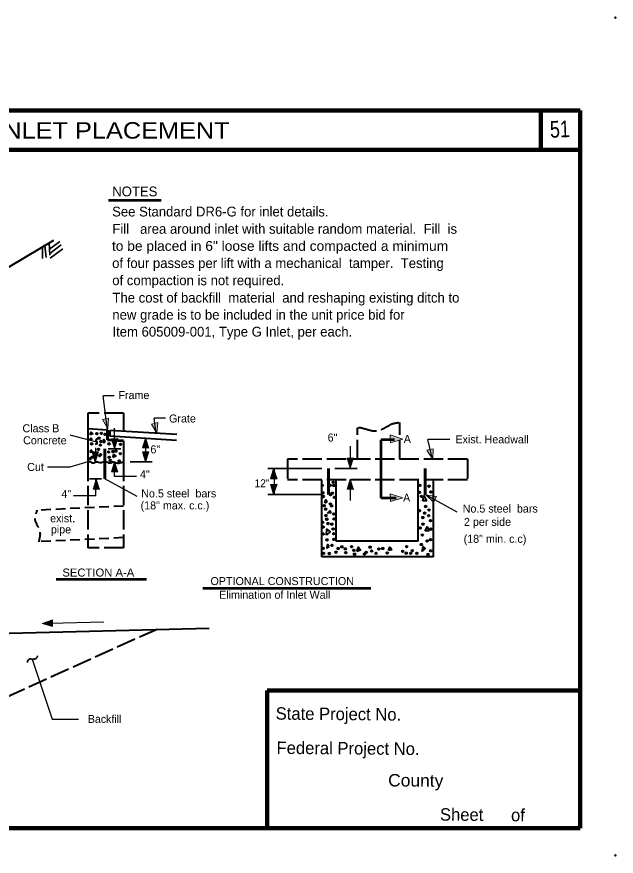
# Model space of a CAD drawing. Extents: x -8731 to 7715, y -64679 to -56618.
# Drawn here: x 6862 to 7715, y -64679 to -63484 of the extents above; entities that cross this region are included whole.
import ezdxf
from ezdxf.enums import TextEntityAlignment as Align

# ---------------------------------------------------------------- set-up
doc = ezdxf.new("R2010")
doc.units = 0
doc.header["$LTSCALE"] = 4.6
doc.header["$PDMODE"] = 32
doc.header["$PDSIZE"] = 2.3
doc.linetypes.add('LONG_DASHED', pattern=[7.5, 6, -1.5])
doc.linetypes.add('MEDIUM_DASHED', pattern=[4.5, 3, -1.5])
doc.layers.add('1', color=7, linetype='Continuous', lineweight=13)
doc.layers.add('3', color=7, linetype='Continuous', lineweight=40)

msp = doc.modelspace()

# ---------------------------------------------------------------- hatches: boundary and pattern name
at = {"layer": '1'}
for points in [[(6991.44, -64070.72), (6992.58, -64055.34), (6983.76, -64057.66)], [(7061.44, -64076.96), (7062.58, -64061.58), (7053.76, -64063.92)], [(7044.92, -64083.5), (7049.74, -64098.14), (7040.64, -64098.02)], [(7411.06, -64085.26), (7393.32, -64079.4), (7393.48, -64090.44)], [(7001.16, -64099.36), (7006, -64084.72), (6996.88, -64084.84)], [(6973.66, -64118.1), (6978.5, -64103.46), (6969.38, -64103.58)], [(7044.92, -64118.1), (7049.74, -64103.46), (7040.64, -64103.58)], [(7453.84, -64114.32), (7445.5, -64101.34), (7454.34, -64099.18)], [(7001.16, -64117.24), (7006, -64131.9), (6996.88, -64131.76)], [(7336.16, -64126.86), (7341, -64112.2), (7331.88, -64112.32)], [(7227.42, -64127.24), (7232.26, -64141.9), (7223.14, -64141.76)], [(6974.92, -64142.24), (6979.74, -64156.9), (6970.64, -64156.76)], [(7336.16, -64142.24), (7341, -64156.9), (7331.88, -64156.76)], [(7227.42, -64164.36), (7232.26, -64149.72), (7223.14, -64149.84)], [(7411.06, -64169), (7393.32, -64163.16), (7393.48, -64174.18)], [(7443.74, -64164.84), (7459.02, -64166.94), (7454.9, -64175.06)], [(6898.2, -64347.64), (6912.84, -64342.8), (6912.72, -64351.92)]]:
    msp.add_hatch(color=256, dxfattribs=at).paths.add_polyline_path(points)

# ---------------------------------------------------------------- linework, layer by layer
at = {"layer": '1', "lineweight": 100}
for p, q in [((7663.72, -63617.56), (6171.5, -63617.56)), ((7607.46, -63617.56), (7607.46, -63673.8)), ((7663.72, -63617.56), (7663.72, -64639)), ((7663.72, -63673.8), (6171.5, -63673.8)), ((7218, -64443.3), (7663.72, -64443.3)), ((7218, -64443.3), (7218, -64639)), ((7663.72, -64639), (7023.58, -64639))]:
    msp.add_line(p, q, dxfattribs=at)
msp.add_lwpolyline([(6171.5, -63621.04), (6171.5, -64639), (7662.26, -64639)], dxfattribs=at)
at = {"layer": '1'}
for points in [[(6991.44, -64070.72), (6992.58, -64055.34), (6983.76, -64057.66)], [(7061.44, -64076.96), (7062.58, -64061.58), (7053.76, -64063.92)], [(7044.92, -64083.5), (7049.74, -64098.14), (7040.64, -64098.02)], [(7411.06, -64085.26), (7393.32, -64079.4), (7393.48, -64090.44)], [(7001.16, -64099.36), (7006, -64084.72), (6996.88, -64084.84)], [(6973.66, -64118.1), (6978.5, -64103.46), (6969.38, -64103.58)], [(7044.92, -64118.1), (7049.74, -64103.46), (7040.64, -64103.58)], [(7453.84, -64114.32), (7445.5, -64101.34), (7454.34, -64099.18)], [(7001.16, -64117.24), (7006, -64131.9), (6996.88, -64131.76)], [(7336.16, -64126.86), (7341, -64112.2), (7331.88, -64112.32)], [(7227.42, -64127.24), (7232.26, -64141.9), (7223.14, -64141.76)], [(6974.92, -64142.24), (6979.74, -64156.9), (6970.64, -64156.76)], [(7336.16, -64142.24), (7341, -64156.9), (7331.88, -64156.76)], [(7227.42, -64164.36), (7232.26, -64149.72), (7223.14, -64149.84)], [(7411.06, -64169), (7393.32, -64163.16), (7393.48, -64174.18)], [(7443.74, -64164.84), (7459.02, -64166.94), (7454.9, -64175.06)], [(6898.2, -64347.64), (6912.84, -64342.8), (6912.72, -64351.92)]]:
    msp.add_lwpolyline(points, close=True, dxfattribs=at)
for p in [(7713.66, -63485.34), (7713.66, -64677.96)]:
    msp.add_point(p, dxfattribs=at)
at = {"layer": '3', "lineweight": 53}
for p, q in [((7067.26, -63745.64), (6992.72, -63745.64)), ((7380.46, -64169.56), (7380.46, -64086.16)), ((7399.26, -64086.16), (7380.46, -64086.16)), ((7401.74, -64169.56), (7380.46, -64169.56)), ((7046.58, -64285.36), (6917.86, -64285.36)), ((7365.78, -64297.8), (7126.66, -64297.8))]:
    msp.add_line(p, q, dxfattribs=at)
at = {"layer": '3'}
for p, q in [((6823.38, -63856.36), (6914.72, -63802.04)), ((6990.92, -64072.64), (6963.02, -64070.7)), ((6963.02, -64070.7), (6963.02, -64117.5)), ((7089.92, -64078.96), (6994.52, -64072.96)), ((6994.52, -64072.96), (6994.52, -64081.36)), ((7089.32, -64087.36), (6994.52, -64081.36)), ((7013.86, -64087.64), (7013.86, -64117.5)), ((7296.02, -64253.1), (7296.02, -64143.3)), ((7316.58, -64230.76), (7316.58, -64143.3)), ((7432.98, -64230.76), (7432.98, -64143.3)), ((7455.02, -64253.1), (7455.02, -64143.3)), ((7432.98, -64230.76), (7316.58, -64230.76)), ((7455.02, -64253.1), (7296.02, -64253.1)), ((6822.78, -64362.16), (7135.66, -64354.36))]:
    msp.add_line(p, q, dxfattribs=at)
at = {"layer": '3', "lineweight": 35}
for p, q in [((6908.26, -63805.96), (6909.18, -63823.5)), ((6908.72, -63814.8), (6923.12, -63804)), ((6909.02, -63820.96), (6925.06, -63808.64)), ((6898.38, -63811.8), (6898.66, -63828.3)), ((6901.98, -63809.7), (6903.78, -63826.8)), ((6909.32, -63827.7), (6927.32, -63814.64)), ((7010.12, -64099.04), (6991.82, -64099.04)), ((7054.82, -64117.5), (7023.18, -64117.5)), ((7296.02, -64127.1), (7219.22, -64127.1)), ((7346.26, -64127.1), (7314.62, -64127.1)), ((6982.52, -64141.96), (6965.26, -64141.96)), ((7296.02, -64164.44), (7219.22, -64164.44))]:
    msp.add_line(p, q, dxfattribs=at)
at = {"layer": '3', "lineweight": 25}
for p, q in [((6990.92, -64072.64), (6984.78, -64023.6)), ((7000.66, -64023.6), (6984.78, -64023.6)), ((7060.52, -64077.16), (7057.66, -64055.4)), ((7073.58, -64055.4), (7057.66, -64055.4)), ((7000.82, -64099.04), (7000.82, -64069.56)), ((6975.92, -64089.6), (6937.82, -64079.56)), ((7045.52, -64117.5), (7045.52, -64084.64)), ((7336.72, -64127.1), (7336.72, -64095.3)), ((7453.38, -64113.76), (7446.62, -64086)), ((7478.26, -64086), (7446.62, -64086)), ((6974.58, -64117.96), (6974.58, -64098)), ((6963.02, -64117.5), (6937.52, -64125.3)), ((7000.82, -64138.36), (7000.82, -64118.4)), ((6937.52, -64125.3), (6905.86, -64125.3)), ((7228.52, -64164.44), (7228.52, -64127.1)), ((6974.58, -64165.96), (6974.58, -64141.96)), ((7033.06, -64166.84), (6987.18, -64141.96)), ((7032.46, -64138.36), (7000.82, -64138.36)), ((7336.98, -64172.7), (7336.98, -64143.3)), ((6974.58, -64165.96), (6942.92, -64165.96)), ((7488.78, -64189.36), (7442.86, -64164.44)), ((6908.42, -64347.44), (6985.66, -64345.5)), ((6883.82, -64398.6), (6912.46, -64483.96)), ((6912.46, -64483.96), (6949.98, -64483.96))]:
    msp.add_line(p, q, dxfattribs=at)
at = {"layer": '3', "linetype": 'LONG_DASHED'}
for p, q in [((7013.86, -64048.36), (6963.02, -64048.36)), ((6963.02, -64048.36), (6963.02, -64070.7)), ((7013.86, -64048.36), (7013.86, -64074.16)), ((7346.86, -64113.76), (7346.86, -64069.8)), ((7407.02, -64113.76), (7407.02, -64061.56)), ((6963.02, -64117.5), (6963.02, -64240.04)), ((7013.86, -64117.5), (7013.86, -64240.04)), ((7503.02, -64113.76), (7503.02, -64143.3)), ((7503.02, -64143.3), (7246.98, -64143.3)), ((7013.86, -64240.04), (6963.02, -64240.04)), ((7061.58, -64356.16), (6778.06, -64484.24))]:
    msp.add_line(p, q, dxfattribs=at)
at = {"layer": '3', "lineweight": 60}
for p, q in [((6990.92, -64072.64), (6990.92, -64086.16)), ((7013.86, -64087.64), (6990.92, -64086.16)), ((6987.18, -64099.04), (6987.18, -64141.96)), ((7305.32, -64164.44), (7305.32, -64127.1)), ((7442.86, -64164.44), (7442.86, -64127.1))]:
    msp.add_line(p, q, dxfattribs=at)
at = {"layer": '3', "linetype": 'MEDIUM_DASHED'}
for p, q in [((7013.86, -64180.64), (6891.46, -64186.64)), ((7013.86, -64225.64), (6893.72, -64231.5))]:
    msp.add_line(p, q, dxfattribs=at)
at = {"layer": '3'}
for points in [[(6966.62, -64079.4), (6967.66, -64075.64), (6970.22, -64078.04)], [(6985.82, -64091.1), (6985.82, -64086), (6987.78, -64088.1)], [(6967.22, -64100.56), (6966.46, -64104), (6969.18, -64103.56)], [(6998.86, -64111.5), (7000.06, -64107.3), (7002.78, -64109.56)], [(7439.72, -64173), (7440.92, -64165.8), (7445.12, -64173)], [(7300.22, -64176.44), (7301.86, -64171.64), (7303.06, -64174.64)], [(7304.12, -64190.84), (7307.26, -64187.56), (7308.62, -64190.24)], [(7302.62, -64221.9), (7302.92, -64213.36), (7307.72, -64217.56)], [(7442.86, -64216.2), (7445.86, -64210.36), (7448.12, -64216.04)], [(7306.52, -64238.24), (7304.26, -64235.4), (7303.06, -64239.9)], [(7438.98, -64245.44), (7440.02, -64238.1), (7443.18, -64241.1)], [(7345.98, -64245.16), (7348.22, -64239), (7350.92, -64243.36)], [(7390.66, -64243.96), (7392.78, -64239.16), (7395.32, -64243.2)]]:
    msp.add_lwpolyline(points, close=True, dxfattribs=at)
at = {"layer": '3', "linetype": 'LONG_DASHED'}
msp.add_lwpolyline([(7503.02, -64113.76), (7246.98, -64113.76), (7246.98, -64143.3)], dxfattribs=at)
msp.add_spline([(7346.86, -64069.8), (7348.98, -64068.9), (7351.98, -64069.2), (7362.46, -64072.04), (7370.12, -64073.7), (7371.78, -64073.7), (7374.78, -64073.4), (7380.02, -64071.76), (7386.02, -64068.9), (7389.46, -64066.96), (7391.42, -64066.2), (7392.92, -64065), (7398.02, -64063.04), (7401.62, -64062.3), (7406.58, -64061.7)], degree=3, dxfattribs=at)
at = {"layer": '3'}
for points in [[(6977.42, -64084.8), (6976.06, -64085.24), (6975.18, -64085.84), (6974.72, -64088.1), (6975.92, -64089), (6976.06, -64090.36), (6975.78, -64092), (6973.38, -64092.9)], [(6963.02, -64117.5), (6966.62, -64117.2), (6968.26, -64118.56), (6969.78, -64119.3), (6971.58, -64119), (6975.18, -64117.8), (6976.98, -64117.64), (6979.98, -64118.84), (6981.92, -64118.7), (6985.38, -64117.5), (6987.32, -64117.5), (6989.12, -64117.64), (6992.58, -64119), (6995.72, -64119), (6997.52, -64118.1), (7002.32, -64118.56), (7007.12, -64119.6), (7010.42, -64118.56), (7013.86, -64117.5)]]:
    msp.add_spline(points, degree=3, dxfattribs=at)
at = {"layer": '3', "linetype": 'MEDIUM_DASHED'}
msp.add_spline([(6893.72, -64231.5), (6895.22, -64223.4), (6895.52, -64220.4), (6894.92, -64216.8), (6892.22, -64209.76), (6891.32, -64208.24), (6890.72, -64206.6), (6888.92, -64202.84), (6888.18, -64199.4), (6889.22, -64192.96), (6891.18, -64186.5)], degree=3, dxfattribs=at)
at = {"layer": '3', "lineweight": 35}
msp.add_spline([(6877.06, -64403.24), (6878.12, -64399.96), (6880.06, -64398.44), (6881.58, -64398.3), (6883.22, -64398.6), (6886.38, -64398.6), (6888.02, -64398.3), (6889.52, -64397.56), (6890.86, -64395.9), (6891.62, -64393.96)], degree=3, dxfattribs=at)
at = {"layer": '3'}
for p in [(6975.92, -64077.6), (6979.06, -64084.04), (6982.38, -64077.16), (6987.46, -64078.5), (6967.52, -64085.1), (6968.58, -64092.16), (6980.86, -64093.64), (6981.78, -64088.7), (6993.32, -64092.16), (7009.66, -64092.9), (6978.18, -64099.8), (6981.32, -64107.6), (6992.72, -64103.7), (6998.86, -64103.1), (7002.92, -64102.5), (7009.22, -64106.1), (6966.62, -64113.3), (6969.46, -64111.04), (6979.82, -64108.96), (6993.46, -64111.2), (6994.98, -64115.84), (7007.58, -64116.6), (7296.62, -64151.1), (7307.86, -64151.1), (7312.22, -64146.76), (7313.12, -64151.4), (7435.66, -64151.1), (7448.58, -64152.44), (7297.38, -64161.9), (7298.12, -64167.16), (7308.32, -64164.44), (7310.86, -64162.36), (7313.72, -64168.2), (7434.92, -64161.16), (7437.62, -64166.84), (7451.12, -64160.56), (7299.32, -64180.2), (7308.02, -64177.8), (7301.58, -64185), (7310.12, -64180.36), (7313.12, -64192.04), (7434.92, -64187.1), (7442.42, -64190.7), (7443.78, -64181.24), (7448.58, -64186.36), (7297.22, -64203.76), (7301.86, -64194.16), (7303.06, -64199.4), (7313.42, -64198.96), (7439.72, -64197), (7448.12, -64194.3), (7450.66, -64201.5), (7297.82, -64210.36), (7304.86, -64205.56), (7310.26, -64206.44), (7312.06, -64213.36), (7435.82, -64212), (7440.02, -64206.44), (7451.12, -64213.5), (7298.26, -64220.4), (7312.82, -64219.96), (7313.12, -64227.9), (7439.12, -64221.9), (7303.38, -64228.8), (7310.42, -64236.44), (7324.52, -64238.7), (7338.46, -64238.4), (7364.72, -64239.16), (7416.62, -64238.56), (7437.62, -64235.4), (7445.86, -64230.44), (7450.52, -64228.5), (7297.82, -64240.96), (7298.72, -64248), (7306.66, -64248.3), (7316.12, -64246.36), (7319.26, -64241.1), (7329.32, -64241.56), (7330.06, -64247.1), (7341.62, -64243.64), (7342.52, -64249.2), (7356.78, -64249.04), (7359.18, -64246.5), (7366.82, -64244.56), (7373.12, -64247.84), (7377.18, -64241.84), (7382.72, -64241.1), (7389.02, -64247.56), (7410.92, -64245.16), (7416.02, -64247.7), (7422.32, -64248), (7424.86, -64244.24), (7431.18, -64247.84), (7447.06, -64249.64), (7450.82, -64244.4)]:
    msp.add_point(p, dxfattribs=at)

# ---------------------------------------------------------------- texts
at = {"layer": '1'}
for s, height, rotation, width, p in [('51', 23.78, 2.121, 0.8, (7620.94, -63656.44)), ('County', 17.66, 359.537, 1.05, (7390.28, -64579.68))]:
    msp.add_text(s, height=height, rotation=rotation, dxfattribs=dict(at, width=width)).set_placement(p)
for s, p in [('State Project No.', (7230.28, -64484.68)), ('Federal Project No.', (7231.52, -64533.44)), ('Sheet      of', (7464.02, -64628.44))]:
    msp.add_text(s, height=17.66, rotation=359.537, dxfattribs=at).set_placement(p)
at = {"layer": '3', "width": 1.15}
msp.add_text('  TYPE G INLET PLACEMENT ', height=23.4, dxfattribs=at).set_placement((6922.89, -63657.6), align=Align.CENTER)
at = {"layer": '3'}
for s, height, p in [('NOTES', 13.95, (6997.82, -63739.8)), ('See Standard DR6-G for inlet details.', 13.95, (6997.66, -63768.44)), ('Fill   area around inlet with suitable random material.  Fill  is ', 13.95, (6997.98, -63793.04)), ('of four passes per lift with a mechanical  tamper.  Testing ', 13.95, (6997.66, -63841.8)), ('of compaction is not required.', 13.95, (6997.82, -63866.24)), ('The cost of backfill  material  and reshaping existing ditch to ', 13.95, (6998.12, -63891)), ('new grade is to be included in the unit price bid for', 13.95, (6997.98, -63915.3)), ('Item 605009-001, Type G Inlet, per each.', 13.95, (6998.12, -63939.44)), ('Frame', 11.4, (7006.66, -64028.4)), ('Grate', 11.4, (7078.66, -64061.7)), ('Class B', 11.4, (6870.12, -64075.64)), ('Concrete', 11.4, (6871.02, -64092.76)), ('6"', 11.4, (7304.26, -64088.84)), ('A', 11.4, (7412.58, -64090.8)), ('Exist. Headwall', 11.4, (7486.06, -64091.4)), ('6"', 11.4, (7052.12, -64105.64)), ('Cut', 11.4, (6876.78, -64130.7)), ('4"', 11.4, (7037.26, -64141.04)), ('4"', 11.4, (6925.52, -64169.1)), ('No.5 steel  bars', 11.4, (7039.06, -64168.36)), ('A', 11.4, (7411.66, -64174.36)), ('(18" max. c.c.)', 11.4, (7038.18, -64185.44)), ('No.5 steel  bars', 11.4, (7496.42, -64189.96)), ('exist.', 11.4, (6909.46, -64203.76)), ('2 per side', 11.4, (7498.22, -64208.84)), ('pipe', 11.4, (6910.52, -64219.64)), ('(18" min. c.c)', 11.4, (7497.78, -64233)), ('OPTIONAL CONSTRUCTION', 11.4, (7137.62, -64293.16)), ('Elimination of Inlet Wall', 11.4, (7149.78, -64312.64))]:
    msp.add_text(s, height=height, dxfattribs=at).set_placement(p)
for s, height, width, p in [('to be placed in 6" loose lifts and compacted a minimum  ', 13.95, 1.05, (6997.38, -63817.36)), ('12"', 11.4, 0.95, (7200.32, -64153.96)), ('SECTION A-A', 11.4, 1.05, (6926.86, -64281))]:
    msp.add_text(s, height=height, dxfattribs=dict(at, width=width)).set_placement(p)
msp.add_text('Backfill', height=11.25, dxfattribs=at).set_placement((6986.99, -64489.36), align=Align.CENTER)

doc.saveas('drawing.dxf')
